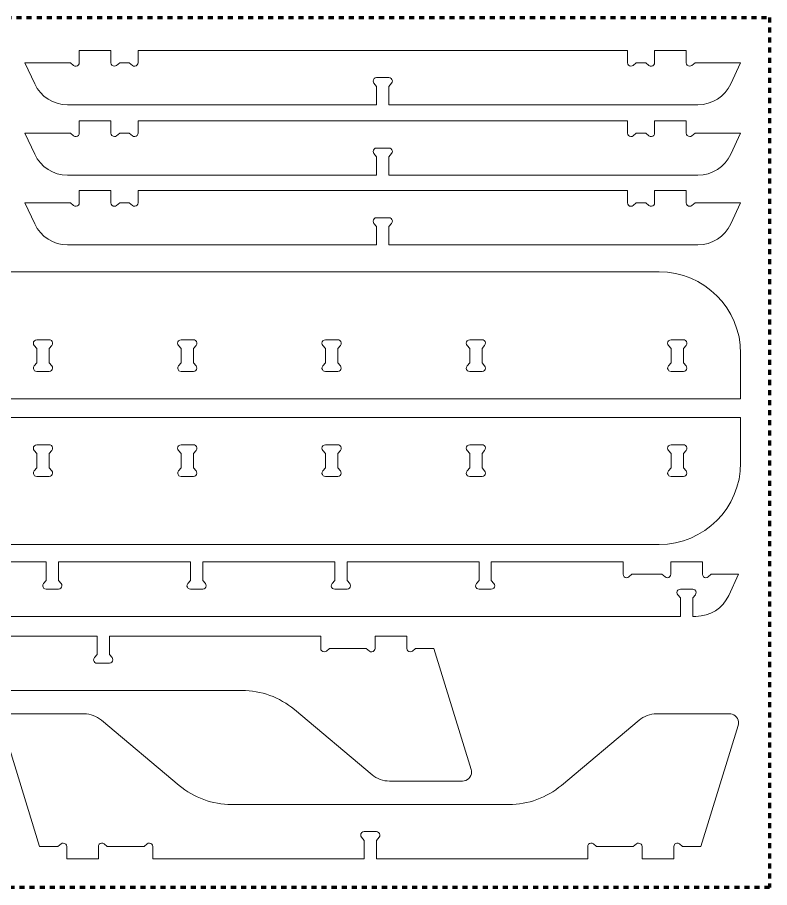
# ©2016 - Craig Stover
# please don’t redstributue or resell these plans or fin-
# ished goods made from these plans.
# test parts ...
# Model space of a CAD drawing. Header units: inches. Extents: x 0 to 96, y -60 to 51.
# Drawn here: x 54.49 to 96, y -48 to 0 of the extents above; entities that cross this region are included whole.
import ezdxf

# ---------------------------------------------------------------- set-up
doc = ezdxf.new("R2010")
doc.units = ezdxf.units.IN
doc.header["$MEASUREMENT"] = 0
doc.linetypes.add('AI-Linetype-1', pattern=[0.555556, 0.277778, -0.277778])
doc.layers.add('formatting', color=7, linetype='Continuous')
doc.layers.add('twin-68', color=7, linetype='Continuous')

# ---------------------------------------------------------------- blocks, each defined once
blk = doc.blocks.new('block 3')
at = {"layer": 'twin-68', "color": 7, "lineweight": 15, "true_color": 0xffffff}
blk.add_open_spline([(73.916, -34.951), (73.996, -35.018), (74.116, -35.008), (74.184, -34.927), (74.212, -34.893), (74.228, -34.85), (74.228, -34.805), (74.228, -34.805), (74.228, -34.125), (74.228, -34.125), (74.228, -34.125), (75.978, -34.125), (75.978, -34.125), (75.978, -34.125), (75.978, -34.805), (75.978, -34.805), (75.978, -34.91), (76.063, -34.995), (76.168, -34.995), (76.213, -34.995), (76.256, -34.979), (76.29, -34.951), (76.29, -34.951), (76.464, -34.805), (76.464, -34.805), (76.464, -34.805), (77.478, -34.805), (77.478, -34.805), (77.478, -34.805), (79.529, -41.478), (79.529, -41.478), (79.544, -41.526), (79.551, -41.575), (79.551, -41.625), (79.551, -41.901), (79.328, -42.125), (79.051, -42.125), (79.051, -42.125), (75.024, -42.125), (75.024, -42.125), (74.671, -42.125), (74.33, -42.001), (74.06, -41.774), (74.06, -41.774), (69.774, -38.178), (69.774, -38.178), (68.964, -37.498), (67.939, -37.125), (66.882, -37.125), (66.882, -37.125), (51.575, -37.125), (51.575, -37.125), (50.517, -37.125), (49.493, -37.498), (48.682, -38.178), (48.682, -38.178), (44.396, -41.774), (44.396, -41.774), (44.126, -42.001), (43.785, -42.125), (43.432, -42.125), (43.432, -42.125), (39.405, -42.125), (39.405, -42.125), (39.355, -42.125), (39.306, -42.118), (39.258, -42.103), (38.994, -42.022), (38.846, -41.742), (38.927, -41.478), (38.927, -41.478), (40.978, -34.805), (40.978, -34.805), (40.978, -34.805), (41.993, -34.805), (41.993, -34.805), (41.993, -34.805), (42.166, -34.951), (42.166, -34.951), (42.246, -35.018), (42.366, -35.008), (42.434, -34.927), (42.462, -34.893), (42.478, -34.85), (42.478, -34.805), (42.478, -34.805), (42.478, -34.125), (42.478, -34.125), (42.478, -34.125), (44.228, -34.125), (44.228, -34.125), (44.228, -34.125), (44.228, -34.805), (44.228, -34.805), (44.228, -34.91), (44.313, -34.995), (44.418, -34.995), (44.463, -34.995), (44.506, -34.979), (44.54, -34.951), (44.54, -34.951), (44.714, -34.805), (44.714, -34.805), (44.714, -34.805), (46.743, -34.805), (46.743, -34.805), (46.743, -34.805), (46.916, -34.951), (46.916, -34.951), (46.996, -35.018), (47.116, -35.008), (47.184, -34.927), (47.212, -34.893), (47.228, -34.85), (47.228, -34.805), (47.228, -34.805), (47.228, -34.125), (47.228, -34.125), (47.228, -34.125), (58.888, -34.125), (58.888, -34.125), (58.888, -34.125), (58.888, -35.139), (58.888, -35.139), (58.888, -35.139), (58.743, -35.313), (58.743, -35.313), (58.675, -35.393), (58.686, -35.513), (58.766, -35.581), (58.8, -35.609), (58.843, -35.625), (58.888, -35.625), (58.888, -35.625), (59.568, -35.625), (59.568, -35.625), (59.673, -35.625), (59.758, -35.54), (59.758, -35.435), (59.758, -35.39), (59.742, -35.347), (59.714, -35.313), (59.714, -35.313), (59.568, -35.139), (59.568, -35.139), (59.568, -35.139), (59.568, -34.125), (59.568, -34.125), (59.568, -34.125), (71.228, -34.125), (71.228, -34.125), (71.228, -34.125), (71.228, -34.805), (71.228, -34.805), (71.228, -34.91), (71.313, -34.995), (71.418, -34.995), (71.463, -34.995), (71.506, -34.979), (71.54, -34.951), (71.54, -34.951), (71.714, -34.805), (71.714, -34.805), (71.714, -34.805), (73.743, -34.805), (73.743, -34.805), (73.743, -34.805), (73.916, -34.951), (73.916, -34.951)], degree=3, knots=[0, 0, 0, 0, 1, 1, 1, 2, 2, 2, 3, 3, 3, 4, 4, 4, 5, 5, 5, 6, 6, 6, 7, 7, 7, 8, 8, 8, 9, 9, 9, 10, 10, 10, 11, 11, 11, 12, 12, 12, 13, 13, 13, 14, 14, 14, 15, 15, 15, 16, 16, 16, 17, 17, 17, 18, 18, 18, 19, 19, 19, 20, 20, 20, 21, 21, 21, 22, 22, 22, 23, 23, 23, 24, 24, 24, 25, 25, 25, 26, 26, 26, 27, 27, 27, 28, 28, 28, 29, 29, 29, 30, 30, 30, 31, 31, 31, 32, 32, 32, 33, 33, 33, 34, 34, 34, 35, 35, 35, 36, 36, 36, 37, 37, 37, 38, 38, 38, 39, 39, 39, 40, 40, 40, 41, 41, 41, 42, 42, 42, 43, 43, 43, 44, 44, 44, 45, 45, 45, 46, 46, 46, 47, 47, 47, 48, 48, 48, 49, 49, 49, 50, 50, 50, 51, 51, 51, 52, 52, 52, 53, 53, 53, 54, 54, 54, 55, 55, 55, 56, 56, 56, 56], dxfattribs=at)
blk = doc.blocks.new('block 4')
at = {"layer": 'twin-68', "color": 7, "lineweight": 15, "true_color": 0xffffff}
blk.add_open_spline([(59.276, -45.588), (59.196, -45.521), (59.076, -45.532), (59.009, -45.612), (58.98, -45.646), (58.964, -45.689), (58.964, -45.734), (58.964, -45.734), (58.964, -46.414), (58.964, -46.414), (58.964, -46.414), (57.214, -46.414), (57.214, -46.414), (57.214, -46.414), (57.214, -45.734), (57.214, -45.734), (57.214, -45.629), (57.129, -45.544), (57.024, -45.544), (56.979, -45.544), (56.936, -45.56), (56.902, -45.588), (56.902, -45.588), (56.729, -45.734), (56.729, -45.734), (56.729, -45.734), (55.714, -45.734), (55.714, -45.734), (55.714, -45.734), (53.663, -39.061), (53.663, -39.061), (53.648, -39.013), (53.641, -38.964), (53.641, -38.914), (53.641, -38.638), (53.865, -38.414), (54.141, -38.414), (54.141, -38.414), (58.168, -38.414), (58.168, -38.414), (58.521, -38.414), (58.862, -38.538), (59.132, -38.765), (59.132, -38.765), (63.418, -42.361), (63.418, -42.361), (64.229, -43.041), (65.253, -43.414), (66.311, -43.414), (66.311, -43.414), (81.617, -43.414), (81.617, -43.414), (82.675, -43.414), (83.7, -43.041), (84.51, -42.361), (84.51, -42.361), (88.796, -38.765), (88.796, -38.765), (89.066, -38.538), (89.407, -38.414), (89.76, -38.414), (89.76, -38.414), (93.787, -38.414), (93.787, -38.414), (93.837, -38.414), (93.887, -38.421), (93.934, -38.436), (94.198, -38.517), (94.346, -38.797), (94.265, -39.061), (94.265, -39.061), (92.214, -45.734), (92.214, -45.734), (92.214, -45.734), (91.2, -45.734), (91.2, -45.734), (91.2, -45.734), (91.026, -45.588), (91.026, -45.588), (90.946, -45.521), (90.826, -45.532), (90.759, -45.612), (90.73, -45.646), (90.714, -45.689), (90.714, -45.734), (90.714, -45.734), (90.714, -46.414), (90.714, -46.414), (90.714, -46.414), (88.964, -46.414), (88.964, -46.414), (88.964, -46.414), (88.964, -45.734), (88.964, -45.734), (88.964, -45.629), (88.879, -45.544), (88.774, -45.544), (88.729, -45.544), (88.686, -45.56), (88.652, -45.588), (88.652, -45.588), (88.479, -45.734), (88.479, -45.734), (88.479, -45.734), (86.45, -45.734), (86.45, -45.734), (86.45, -45.734), (86.276, -45.588), (86.276, -45.588), (86.196, -45.521), (86.076, -45.532), (86.009, -45.612), (85.98, -45.646), (85.964, -45.689), (85.964, -45.734), (85.964, -45.734), (85.964, -46.414), (85.964, -46.414), (85.964, -46.414), (74.304, -46.414), (74.304, -46.414), (74.304, -46.414), (74.304, -45.4), (74.304, -45.4), (74.304, -45.4), (74.45, -45.226), (74.45, -45.226), (74.517, -45.146), (74.507, -45.026), (74.426, -44.958), (74.392, -44.93), (74.349, -44.914), (74.304, -44.914), (74.304, -44.914), (73.624, -44.914), (73.624, -44.914), (73.519, -44.914), (73.434, -44.999), (73.434, -45.104), (73.434, -45.149), (73.45, -45.192), (73.479, -45.226), (73.479, -45.226), (73.624, -45.4), (73.624, -45.4), (73.624, -45.4), (73.624, -46.414), (73.624, -46.414), (73.624, -46.414), (61.964, -46.414), (61.964, -46.414), (61.964, -46.414), (61.964, -45.734), (61.964, -45.734), (61.964, -45.629), (61.879, -45.544), (61.774, -45.544), (61.729, -45.544), (61.686, -45.56), (61.652, -45.588), (61.652, -45.588), (61.479, -45.734), (61.479, -45.734), (61.479, -45.734), (59.45, -45.734), (59.45, -45.734), (59.45, -45.734), (59.276, -45.588), (59.276, -45.588)], degree=3, knots=[0, 0, 0, 0, 1, 1, 1, 2, 2, 2, 3, 3, 3, 4, 4, 4, 5, 5, 5, 6, 6, 6, 7, 7, 7, 8, 8, 8, 9, 9, 9, 10, 10, 10, 11, 11, 11, 12, 12, 12, 13, 13, 13, 14, 14, 14, 15, 15, 15, 16, 16, 16, 17, 17, 17, 18, 18, 18, 19, 19, 19, 20, 20, 20, 21, 21, 21, 22, 22, 22, 23, 23, 23, 24, 24, 24, 25, 25, 25, 26, 26, 26, 27, 27, 27, 28, 28, 28, 29, 29, 29, 30, 30, 30, 31, 31, 31, 32, 32, 32, 33, 33, 33, 34, 34, 34, 35, 35, 35, 36, 36, 36, 37, 37, 37, 38, 38, 38, 39, 39, 39, 40, 40, 40, 41, 41, 41, 42, 42, 42, 43, 43, 43, 44, 44, 44, 45, 45, 45, 46, 46, 46, 47, 47, 47, 48, 48, 48, 49, 49, 49, 50, 50, 50, 51, 51, 51, 52, 52, 52, 53, 53, 53, 54, 54, 54, 55, 55, 55, 56, 56, 56, 56], dxfattribs=at)
blk = doc.blocks.new('block 5')
at = {"layer": 'twin-68', "color": 7, "lineweight": 15, "true_color": 0xffffff}
blk.add_open_spline([(56.077, -31.053), (56.077, -31.053), (55.931, -31.227), (55.931, -31.227), (55.864, -31.307), (55.874, -31.427), (55.955, -31.495), (55.989, -31.523), (56.032, -31.539), (56.077, -31.539), (56.077, -31.539), (56.757, -31.539), (56.757, -31.539), (56.862, -31.539), (56.947, -31.454), (56.947, -31.349), (56.947, -31.304), (56.931, -31.261), (56.902, -31.227), (56.902, -31.227), (56.757, -31.053), (56.757, -31.053), (56.757, -31.053), (56.757, -30.039), (56.757, -30.039), (56.757, -30.039), (64.039, -30.039), (64.039, -30.039), (64.039, -30.039), (64.039, -31.053), (64.039, -31.053), (64.039, -31.053), (63.894, -31.227), (63.894, -31.227), (63.826, -31.307), (63.837, -31.427), (63.917, -31.495), (63.951, -31.523), (63.995, -31.539), (64.039, -31.539), (64.039, -31.539), (64.719, -31.539), (64.719, -31.539), (64.824, -31.539), (64.909, -31.454), (64.909, -31.349), (64.909, -31.304), (64.894, -31.261), (64.865, -31.227), (64.865, -31.227), (64.719, -31.053), (64.719, -31.053), (64.719, -31.053), (64.719, -30.039), (64.719, -30.039), (64.719, -30.039), (72.002, -30.039), (72.002, -30.039), (72.002, -30.039), (72.002, -31.053), (72.002, -31.053), (72.002, -31.053), (71.856, -31.227), (71.856, -31.227), (71.789, -31.307), (71.799, -31.427), (71.88, -31.495), (71.914, -31.523), (71.957, -31.539), (72.002, -31.539), (72.002, -31.539), (72.682, -31.539), (72.682, -31.539), (72.787, -31.539), (72.872, -31.454), (72.872, -31.349), (72.872, -31.304), (72.856, -31.261), (72.827, -31.227), (72.827, -31.227), (72.682, -31.053), (72.682, -31.053), (72.682, -31.053), (72.682, -30.039), (72.682, -30.039), (72.682, -30.039), (79.964, -30.039), (79.964, -30.039), (79.964, -30.039), (79.964, -31.053), (79.964, -31.053), (79.964, -31.053), (79.819, -31.227), (79.819, -31.227), (79.751, -31.307), (79.762, -31.427), (79.842, -31.495), (79.876, -31.523), (79.92, -31.539), (79.964, -31.539), (79.964, -31.539), (80.644, -31.539), (80.644, -31.539), (80.749, -31.539), (80.834, -31.454), (80.834, -31.349), (80.834, -31.304), (80.819, -31.261), (80.79, -31.227), (80.79, -31.227), (80.644, -31.053), (80.644, -31.053), (80.644, -31.053), (80.644, -30.039), (80.644, -30.039), (80.644, -30.039), (87.917, -30.039), (87.917, -30.039), (87.917, -30.039), (87.917, -30.719), (87.917, -30.719), (87.917, -30.824), (88.002, -30.909), (88.107, -30.909), (88.152, -30.909), (88.195, -30.893), (88.229, -30.865), (88.229, -30.865), (88.402, -30.719), (88.402, -30.719), (88.402, -30.719), (90.056, -30.719), (90.056, -30.719), (90.056, -30.719), (90.23, -30.865), (90.23, -30.865), (90.31, -30.932), (90.43, -30.922), (90.497, -30.841), (90.526, -30.807), (90.542, -30.764), (90.542, -30.719), (90.542, -30.719), (90.542, -30.039), (90.542, -30.039), (90.542, -30.039), (92.292, -30.039), (92.292, -30.039), (92.292, -30.039), (92.292, -30.719), (92.292, -30.719), (92.292, -30.824), (92.377, -30.909), (92.482, -30.909), (92.527, -30.909), (92.57, -30.893), (92.604, -30.865), (92.604, -30.865), (92.777, -30.719), (92.777, -30.719), (92.777, -30.719), (94.292, -30.719), (94.292, -30.719), (94.292, -30.719), (93.749, -31.884), (93.749, -31.884), (93.42, -32.589), (92.713, -33.039), (91.936, -33.039), (91.936, -33.039), (91.757, -33.039), (91.757, -33.039), (91.757, -33.039), (91.757, -32.025), (91.757, -32.025), (91.757, -32.025), (91.902, -31.851), (91.902, -31.851), (91.97, -31.771), (91.959, -31.651), (91.879, -31.583), (91.845, -31.555), (91.802, -31.539), (91.757, -31.539), (91.757, -31.539), (91.077, -31.539), (91.077, -31.539), (90.972, -31.539), (90.887, -31.624), (90.887, -31.729), (90.887, -31.774), (90.903, -31.817), (90.931, -31.851), (90.931, -31.851), (91.077, -32.025), (91.077, -32.025), (91.077, -32.025), (91.077, -33.039), (91.077, -33.039), (91.077, -33.039), (21.757, -33.039), (21.757, -33.039), (21.757, -33.039), (21.757, -32.025), (21.757, -32.025), (21.757, -32.025), (21.902, -31.851), (21.902, -31.851), (21.97, -31.771), (21.959, -31.651), (21.879, -31.583), (21.845, -31.555), (21.802, -31.539), (21.757, -31.539), (21.757, -31.539), (21.077, -31.539), (21.077, -31.539), (20.972, -31.539), (20.887, -31.624), (20.887, -31.729), (20.887, -31.774), (20.903, -31.817), (20.931, -31.851), (20.931, -31.851), (21.077, -32.025), (21.077, -32.025), (21.077, -32.025), (21.077, -33.039), (21.077, -33.039), (21.077, -33.039), (20.898, -33.039), (20.898, -33.039), (20.121, -33.039), (19.414, -32.589), (19.085, -31.884), (19.085, -31.884), (18.542, -30.719), (18.542, -30.719), (18.542, -30.719), (20.056, -30.719), (20.056, -30.719), (20.056, -30.719), (20.23, -30.865), (20.23, -30.865), (20.31, -30.932), (20.43, -30.922), (20.497, -30.841), (20.526, -30.807), (20.542, -30.764), (20.542, -30.719), (20.542, -30.719), (20.542, -30.039), (20.542, -30.039), (20.542, -30.039), (22.292, -30.039), (22.292, -30.039), (22.292, -30.039), (22.292, -30.719), (22.292, -30.719), (22.292, -30.824), (22.377, -30.909), (22.482, -30.909), (22.527, -30.909), (22.57, -30.893), (22.604, -30.865), (22.604, -30.865), (22.777, -30.719), (22.777, -30.719), (22.777, -30.719), (24.431, -30.719), (24.431, -30.719), (24.431, -30.719), (24.605, -30.865), (24.605, -30.865), (24.685, -30.932), (24.805, -30.922), (24.872, -30.841), (24.901, -30.807), (24.917, -30.764), (24.917, -30.719), (24.917, -30.719), (24.917, -30.039), (24.917, -30.039), (24.917, -30.039), (32.189, -30.039), (32.189, -30.039), (32.189, -30.039), (32.189, -31.053), (32.189, -31.053), (32.189, -31.053), (32.044, -31.227), (32.044, -31.227), (31.976, -31.307), (31.987, -31.427), (32.067, -31.495), (32.101, -31.523), (32.145, -31.539), (32.189, -31.539), (32.189, -31.539), (32.869, -31.539), (32.869, -31.539), (32.974, -31.539), (33.059, -31.454), (33.059, -31.349), (33.059, -31.304), (33.044, -31.261), (33.015, -31.227), (33.015, -31.227), (32.869, -31.053), (32.869, -31.053), (32.869, -31.053), (32.869, -30.039), (32.869, -30.039), (32.869, -30.039), (40.152, -30.039), (40.152, -30.039), (40.152, -30.039), (40.152, -31.053), (40.152, -31.053), (40.152, -31.053), (40.006, -31.227), (40.006, -31.227), (39.939, -31.307), (39.949, -31.427), (40.03, -31.495), (40.064, -31.523), (40.107, -31.539), (40.152, -31.539), (40.152, -31.539), (40.832, -31.539), (40.832, -31.539), (40.937, -31.539), (41.022, -31.454), (41.022, -31.349), (41.022, -31.304), (41.006, -31.261), (40.977, -31.227), (40.977, -31.227), (40.832, -31.053), (40.832, -31.053), (40.832, -31.053), (40.832, -30.039), (40.832, -30.039), (40.832, -30.039), (48.114, -30.039), (48.114, -30.039), (48.114, -30.039), (48.114, -31.053), (48.114, -31.053), (48.114, -31.053), (47.969, -31.227), (47.969, -31.227), (47.901, -31.307), (47.912, -31.427), (47.992, -31.495), (48.026, -31.523), (48.07, -31.539), (48.114, -31.539), (48.114, -31.539), (48.794, -31.539), (48.794, -31.539), (48.899, -31.539), (48.984, -31.454), (48.984, -31.349), (48.984, -31.304), (48.969, -31.261), (48.94, -31.227), (48.94, -31.227), (48.794, -31.053), (48.794, -31.053), (48.794, -31.053), (48.794, -30.039), (48.794, -30.039), (48.794, -30.039), (56.077, -30.039), (56.077, -30.039), (56.077, -30.039), (56.077, -31.053), (56.077, -31.053)], degree=3, knots=[0, 0, 0, 0, 1, 1, 1, 2, 2, 2, 3, 3, 3, 4, 4, 4, 5, 5, 5, 6, 6, 6, 7, 7, 7, 8, 8, 8, 9, 9, 9, 10, 10, 10, 11, 11, 11, 12, 12, 12, 13, 13, 13, 14, 14, 14, 15, 15, 15, 16, 16, 16, 17, 17, 17, 18, 18, 18, 19, 19, 19, 20, 20, 20, 21, 21, 21, 22, 22, 22, 23, 23, 23, 24, 24, 24, 25, 25, 25, 26, 26, 26, 27, 27, 27, 28, 28, 28, 29, 29, 29, 30, 30, 30, 31, 31, 31, 32, 32, 32, 33, 33, 33, 34, 34, 34, 35, 35, 35, 36, 36, 36, 37, 37, 37, 38, 38, 38, 39, 39, 39, 40, 40, 40, 41, 41, 41, 42, 42, 42, 43, 43, 43, 44, 44, 44, 45, 45, 45, 46, 46, 46, 47, 47, 47, 48, 48, 48, 49, 49, 49, 50, 50, 50, 51, 51, 51, 52, 52, 52, 53, 53, 53, 54, 54, 54, 55, 55, 55, 56, 56, 56, 57, 57, 57, 58, 58, 58, 59, 59, 59, 60, 60, 60, 61, 61, 61, 62, 62, 62, 63, 63, 63, 64, 64, 64, 65, 65, 65, 66, 66, 66, 67, 67, 67, 68, 68, 68, 69, 69, 69, 70, 70, 70, 71, 71, 71, 72, 72, 72, 73, 73, 73, 74, 74, 74, 75, 75, 75, 76, 76, 76, 77, 77, 77, 78, 78, 78, 79, 79, 79, 80, 80, 80, 81, 81, 81, 82, 82, 82, 83, 83, 83, 84, 84, 84, 85, 85, 85, 86, 86, 86, 87, 87, 87, 88, 88, 88, 89, 89, 89, 90, 90, 90, 91, 91, 91, 92, 92, 92, 93, 93, 93, 94, 94, 94, 95, 95, 95, 96, 96, 96, 97, 97, 97, 98, 98, 98, 99, 99, 99, 100, 100, 100, 101, 101, 101, 102, 102, 102, 103, 103, 103, 104, 104, 104, 105, 105, 105, 106, 106, 106, 107, 107, 107, 108, 108, 108, 109, 109, 109, 110, 110, 110, 111, 111, 111, 112, 112, 112, 113, 113, 113, 114, 114, 114, 115, 115, 115, 116, 116, 116, 117, 117, 117, 118, 118, 118, 119, 119, 119, 120, 120, 120, 121, 121, 121, 122, 122, 122, 123, 123, 123, 124, 124, 124, 125, 125, 125, 126, 126, 126, 126], dxfattribs=at)
blk = doc.blocks.new('block 7')
at = {"layer": 'twin-68', "color": 7, "lineweight": 15, "true_color": 0xffffff}
blk.add_open_spline([(56.243, -24.058), (56.243, -24.058), (56.388, -23.885), (56.388, -23.885), (56.456, -23.804), (56.445, -23.685), (56.365, -23.617), (56.331, -23.588), (56.287, -23.573), (56.243, -23.573), (56.243, -23.573), (55.563, -23.573), (55.563, -23.573), (55.458, -23.573), (55.373, -23.658), (55.373, -23.763), (55.373, -23.807), (55.389, -23.851), (55.417, -23.885), (55.417, -23.885), (55.563, -24.058), (55.563, -24.058), (55.563, -24.058), (55.563, -24.837), (55.563, -24.837), (55.563, -24.837), (55.417, -25.011), (55.417, -25.011), (55.35, -25.091), (55.36, -25.211), (55.441, -25.278), (55.475, -25.307), (55.518, -25.323), (55.563, -25.323), (55.563, -25.323), (56.243, -25.323), (56.243, -25.323), (56.348, -25.323), (56.433, -25.238), (56.433, -25.133), (56.433, -25.088), (56.417, -25.045), (56.388, -25.011), (56.388, -25.011), (56.243, -24.837), (56.243, -24.837), (56.243, -24.837), (56.243, -24.058), (56.243, -24.058)], degree=3, knots=[0, 0, 0, 0, 1, 1, 1, 2, 2, 2, 3, 3, 3, 4, 4, 4, 5, 5, 5, 6, 6, 6, 7, 7, 7, 8, 8, 8, 9, 9, 9, 10, 10, 10, 11, 11, 11, 12, 12, 12, 13, 13, 13, 14, 14, 14, 15, 15, 15, 16, 16, 16, 16], dxfattribs=at)
blk = doc.blocks.new('block 12')
at = {"layer": 'twin-68', "color": 7, "lineweight": 15, "true_color": 0xffffff}
blk.add_open_spline([(17.403, -22.073), (17.403, -22.073), (94.403, -22.073), (94.403, -22.073), (94.403, -22.073), (94.403, -24.573), (94.403, -24.573), (94.403, -27.058), (92.388, -29.073), (89.903, -29.073), (89.903, -29.073), (21.903, -29.073), (21.903, -29.073), (19.417, -29.073), (17.403, -27.058), (17.403, -24.573), (17.403, -24.573), (17.403, -22.073), (17.403, -22.073)], degree=3, knots=[0, 0, 0, 0, 1, 1, 1, 2, 2, 2, 3, 3, 3, 4, 4, 4, 5, 5, 5, 6, 6, 6, 6], dxfattribs=at)
blk = doc.blocks.new('block 13')
at = {"layer": 'twin-68', "color": 7, "lineweight": 15, "true_color": 0xffffff}
blk.add_open_spline([(90.563, -24.837), (90.563, -24.837), (90.417, -25.011), (90.417, -25.011), (90.35, -25.091), (90.36, -25.211), (90.441, -25.278), (90.475, -25.307), (90.518, -25.323), (90.563, -25.323), (90.563, -25.323), (91.243, -25.323), (91.243, -25.323), (91.348, -25.323), (91.433, -25.238), (91.433, -25.133), (91.433, -25.088), (91.417, -25.045), (91.388, -25.011), (91.388, -25.011), (91.243, -24.837), (91.243, -24.837), (91.243, -24.837), (91.243, -24.058), (91.243, -24.058), (91.243, -24.058), (91.388, -23.885), (91.388, -23.885), (91.456, -23.804), (91.445, -23.685), (91.365, -23.617), (91.331, -23.588), (91.287, -23.573), (91.243, -23.573), (91.243, -23.573), (90.563, -23.573), (90.563, -23.573), (90.458, -23.573), (90.373, -23.658), (90.373, -23.763), (90.373, -23.807), (90.389, -23.851), (90.417, -23.885), (90.417, -23.885), (90.563, -24.058), (90.563, -24.058), (90.563, -24.058), (90.563, -24.837), (90.563, -24.837)], degree=3, knots=[0, 0, 0, 0, 1, 1, 1, 2, 2, 2, 3, 3, 3, 4, 4, 4, 5, 5, 5, 6, 6, 6, 7, 7, 7, 8, 8, 8, 9, 9, 9, 10, 10, 10, 11, 11, 11, 12, 12, 12, 13, 13, 13, 14, 14, 14, 15, 15, 15, 16, 16, 16, 16], dxfattribs=at)
blk = doc.blocks.new('block 14')
at = {"layer": 'twin-68', "color": 7, "lineweight": 15, "true_color": 0xffffff}
blk.add_open_spline([(79.45, -24.837), (79.45, -24.837), (79.305, -25.011), (79.305, -25.011), (79.237, -25.091), (79.248, -25.211), (79.328, -25.278), (79.362, -25.307), (79.406, -25.323), (79.45, -25.323), (79.45, -25.323), (80.13, -25.323), (80.13, -25.323), (80.235, -25.323), (80.32, -25.238), (80.32, -25.133), (80.32, -25.088), (80.305, -25.045), (80.276, -25.011), (80.276, -25.011), (80.13, -24.837), (80.13, -24.837), (80.13, -24.837), (80.13, -24.058), (80.13, -24.058), (80.13, -24.058), (80.276, -23.885), (80.276, -23.885), (80.343, -23.804), (80.333, -23.685), (80.252, -23.617), (80.218, -23.588), (80.175, -23.573), (80.13, -23.573), (80.13, -23.573), (79.45, -23.573), (79.45, -23.573), (79.345, -23.573), (79.26, -23.658), (79.26, -23.763), (79.26, -23.807), (79.276, -23.851), (79.305, -23.885), (79.305, -23.885), (79.45, -24.058), (79.45, -24.058), (79.45, -24.058), (79.45, -24.837), (79.45, -24.837)], degree=3, knots=[0, 0, 0, 0, 1, 1, 1, 2, 2, 2, 3, 3, 3, 4, 4, 4, 5, 5, 5, 6, 6, 6, 7, 7, 7, 8, 8, 8, 9, 9, 9, 10, 10, 10, 11, 11, 11, 12, 12, 12, 13, 13, 13, 14, 14, 14, 15, 15, 15, 16, 16, 16, 16], dxfattribs=at)
blk = doc.blocks.new('block 15')
at = {"layer": 'twin-68', "color": 7, "lineweight": 15, "true_color": 0xffffff}
blk.add_open_spline([(71.488, -24.837), (71.488, -24.837), (71.342, -25.011), (71.342, -25.011), (71.275, -25.091), (71.285, -25.211), (71.366, -25.278), (71.4, -25.307), (71.443, -25.323), (71.488, -25.323), (71.488, -25.323), (72.168, -25.323), (72.168, -25.323), (72.273, -25.323), (72.358, -25.238), (72.358, -25.133), (72.358, -25.088), (72.342, -25.045), (72.313, -25.011), (72.313, -25.011), (72.168, -24.837), (72.168, -24.837), (72.168, -24.837), (72.168, -24.058), (72.168, -24.058), (72.168, -24.058), (72.313, -23.885), (72.313, -23.885), (72.381, -23.804), (72.37, -23.685), (72.29, -23.617), (72.256, -23.588), (72.212, -23.573), (72.168, -23.573), (72.168, -23.573), (71.488, -23.573), (71.488, -23.573), (71.383, -23.573), (71.298, -23.658), (71.298, -23.763), (71.298, -23.807), (71.314, -23.851), (71.342, -23.885), (71.342, -23.885), (71.488, -24.058), (71.488, -24.058), (71.488, -24.058), (71.488, -24.837), (71.488, -24.837)], degree=3, knots=[0, 0, 0, 0, 1, 1, 1, 2, 2, 2, 3, 3, 3, 4, 4, 4, 5, 5, 5, 6, 6, 6, 7, 7, 7, 8, 8, 8, 9, 9, 9, 10, 10, 10, 11, 11, 11, 12, 12, 12, 13, 13, 13, 14, 14, 14, 15, 15, 15, 16, 16, 16, 16], dxfattribs=at)
blk = doc.blocks.new('block 16')
at = {"layer": 'twin-68', "color": 7, "lineweight": 15, "true_color": 0xffffff}
blk.add_open_spline([(63.525, -24.837), (63.525, -24.837), (63.38, -25.011), (63.38, -25.011), (63.312, -25.091), (63.323, -25.211), (63.403, -25.278), (63.437, -25.307), (63.481, -25.323), (63.525, -25.323), (63.525, -25.323), (64.205, -25.323), (64.205, -25.323), (64.31, -25.323), (64.395, -25.238), (64.395, -25.133), (64.395, -25.088), (64.38, -25.045), (64.351, -25.011), (64.351, -25.011), (64.205, -24.837), (64.205, -24.837), (64.205, -24.837), (64.205, -24.058), (64.205, -24.058), (64.205, -24.058), (64.351, -23.885), (64.351, -23.885), (64.418, -23.804), (64.408, -23.685), (64.327, -23.617), (64.293, -23.588), (64.25, -23.573), (64.205, -23.573), (64.205, -23.573), (63.525, -23.573), (63.525, -23.573), (63.42, -23.573), (63.335, -23.658), (63.335, -23.763), (63.335, -23.807), (63.351, -23.851), (63.38, -23.885), (63.38, -23.885), (63.525, -24.058), (63.525, -24.058), (63.525, -24.058), (63.525, -24.837), (63.525, -24.837)], degree=3, knots=[0, 0, 0, 0, 1, 1, 1, 2, 2, 2, 3, 3, 3, 4, 4, 4, 5, 5, 5, 6, 6, 6, 7, 7, 7, 8, 8, 8, 9, 9, 9, 10, 10, 10, 11, 11, 11, 12, 12, 12, 13, 13, 13, 14, 14, 14, 15, 15, 15, 16, 16, 16, 16], dxfattribs=at)
blk = doc.blocks.new('block 6')
at = {"layer": 'twin-68'}
for name in ['block 12', 'block 7', 'block 16', 'block 15', 'block 14', 'block 13']:
    blk.add_blockref(name, (0, 0), dxfattribs=at)
blk = doc.blocks.new('block 18')
at = {"layer": 'twin-68', "color": 7, "lineweight": 15, "true_color": 0xffffff}
blk.add_open_spline([(55.563, -19.045), (55.563, -19.045), (55.417, -19.219), (55.417, -19.219), (55.35, -19.299), (55.36, -19.419), (55.441, -19.487), (55.475, -19.515), (55.518, -19.531), (55.563, -19.531), (55.563, -19.531), (56.243, -19.531), (56.243, -19.531), (56.348, -19.531), (56.433, -19.446), (56.433, -19.341), (56.433, -19.296), (56.417, -19.253), (56.388, -19.219), (56.388, -19.219), (56.243, -19.045), (56.243, -19.045), (56.243, -19.045), (56.243, -18.267), (56.243, -18.267), (56.243, -18.267), (56.388, -18.093), (56.388, -18.093), (56.456, -18.013), (56.445, -17.893), (56.365, -17.825), (56.331, -17.797), (56.287, -17.781), (56.243, -17.781), (56.243, -17.781), (55.563, -17.781), (55.563, -17.781), (55.458, -17.781), (55.373, -17.866), (55.373, -17.971), (55.373, -18.016), (55.389, -18.059), (55.417, -18.093), (55.417, -18.093), (55.563, -18.267), (55.563, -18.267), (55.563, -18.267), (55.563, -19.045), (55.563, -19.045)], degree=3, knots=[0, 0, 0, 0, 1, 1, 1, 2, 2, 2, 3, 3, 3, 4, 4, 4, 5, 5, 5, 6, 6, 6, 7, 7, 7, 8, 8, 8, 9, 9, 9, 10, 10, 10, 11, 11, 11, 12, 12, 12, 13, 13, 13, 14, 14, 14, 15, 15, 15, 16, 16, 16, 16], dxfattribs=at)
blk = doc.blocks.new('block 19')
at = {"layer": 'twin-68', "color": 7, "lineweight": 15, "true_color": 0xffffff}
blk.add_open_spline([(91.388, -19.219), (91.388, -19.219), (91.243, -19.045), (91.243, -19.045), (91.243, -19.045), (91.243, -18.267), (91.243, -18.267), (91.243, -18.267), (91.388, -18.093), (91.388, -18.093), (91.456, -18.013), (91.445, -17.893), (91.365, -17.825), (91.331, -17.797), (91.287, -17.781), (91.243, -17.781), (91.243, -17.781), (90.563, -17.781), (90.563, -17.781), (90.458, -17.781), (90.373, -17.866), (90.373, -17.971), (90.373, -18.016), (90.389, -18.059), (90.417, -18.093), (90.417, -18.093), (90.563, -18.267), (90.563, -18.267), (90.563, -18.267), (90.563, -19.045), (90.563, -19.045), (90.563, -19.045), (90.417, -19.219), (90.417, -19.219), (90.35, -19.299), (90.36, -19.419), (90.441, -19.487), (90.475, -19.515), (90.518, -19.531), (90.563, -19.531), (90.563, -19.531), (91.243, -19.531), (91.243, -19.531), (91.348, -19.531), (91.433, -19.446), (91.433, -19.341), (91.433, -19.296), (91.417, -19.253), (91.388, -19.219)], degree=3, knots=[0, 0, 0, 0, 1, 1, 1, 2, 2, 2, 3, 3, 3, 4, 4, 4, 5, 5, 5, 6, 6, 6, 7, 7, 7, 8, 8, 8, 9, 9, 9, 10, 10, 10, 11, 11, 11, 12, 12, 12, 13, 13, 13, 14, 14, 14, 15, 15, 15, 16, 16, 16, 16], dxfattribs=at)
blk = doc.blocks.new('block 20')
at = {"layer": 'twin-68', "color": 7, "lineweight": 15, "true_color": 0xffffff}
blk.add_open_spline([(80.276, -19.219), (80.276, -19.219), (80.13, -19.045), (80.13, -19.045), (80.13, -19.045), (80.13, -18.267), (80.13, -18.267), (80.13, -18.267), (80.276, -18.093), (80.276, -18.093), (80.343, -18.013), (80.333, -17.893), (80.252, -17.825), (80.218, -17.797), (80.175, -17.781), (80.13, -17.781), (80.13, -17.781), (79.45, -17.781), (79.45, -17.781), (79.345, -17.781), (79.26, -17.866), (79.26, -17.971), (79.26, -18.016), (79.276, -18.059), (79.305, -18.093), (79.305, -18.093), (79.45, -18.267), (79.45, -18.267), (79.45, -18.267), (79.45, -19.045), (79.45, -19.045), (79.45, -19.045), (79.305, -19.219), (79.305, -19.219), (79.237, -19.299), (79.248, -19.419), (79.328, -19.487), (79.362, -19.515), (79.406, -19.531), (79.45, -19.531), (79.45, -19.531), (80.13, -19.531), (80.13, -19.531), (80.235, -19.531), (80.32, -19.446), (80.32, -19.341), (80.32, -19.296), (80.305, -19.253), (80.276, -19.219)], degree=3, knots=[0, 0, 0, 0, 1, 1, 1, 2, 2, 2, 3, 3, 3, 4, 4, 4, 5, 5, 5, 6, 6, 6, 7, 7, 7, 8, 8, 8, 9, 9, 9, 10, 10, 10, 11, 11, 11, 12, 12, 12, 13, 13, 13, 14, 14, 14, 15, 15, 15, 16, 16, 16, 16], dxfattribs=at)
blk = doc.blocks.new('block 21')
at = {"layer": 'twin-68', "color": 7, "lineweight": 15, "true_color": 0xffffff}
blk.add_open_spline([(72.313, -19.219), (72.313, -19.219), (72.168, -19.045), (72.168, -19.045), (72.168, -19.045), (72.168, -18.267), (72.168, -18.267), (72.168, -18.267), (72.313, -18.093), (72.313, -18.093), (72.381, -18.013), (72.37, -17.893), (72.29, -17.825), (72.256, -17.797), (72.212, -17.781), (72.168, -17.781), (72.168, -17.781), (71.488, -17.781), (71.488, -17.781), (71.383, -17.781), (71.298, -17.866), (71.298, -17.971), (71.298, -18.016), (71.314, -18.059), (71.342, -18.093), (71.342, -18.093), (71.488, -18.267), (71.488, -18.267), (71.488, -18.267), (71.488, -19.045), (71.488, -19.045), (71.488, -19.045), (71.342, -19.219), (71.342, -19.219), (71.275, -19.299), (71.285, -19.419), (71.366, -19.487), (71.4, -19.515), (71.443, -19.531), (71.488, -19.531), (71.488, -19.531), (72.168, -19.531), (72.168, -19.531), (72.273, -19.531), (72.358, -19.446), (72.358, -19.341), (72.358, -19.296), (72.342, -19.253), (72.313, -19.219)], degree=3, knots=[0, 0, 0, 0, 1, 1, 1, 2, 2, 2, 3, 3, 3, 4, 4, 4, 5, 5, 5, 6, 6, 6, 7, 7, 7, 8, 8, 8, 9, 9, 9, 10, 10, 10, 11, 11, 11, 12, 12, 12, 13, 13, 13, 14, 14, 14, 15, 15, 15, 16, 16, 16, 16], dxfattribs=at)
blk = doc.blocks.new('block 22')
at = {"layer": 'twin-68', "color": 7, "lineweight": 15, "true_color": 0xffffff}
blk.add_open_spline([(64.351, -19.219), (64.351, -19.219), (64.205, -19.045), (64.205, -19.045), (64.205, -19.045), (64.205, -18.267), (64.205, -18.267), (64.205, -18.267), (64.351, -18.093), (64.351, -18.093), (64.418, -18.013), (64.408, -17.893), (64.327, -17.825), (64.293, -17.797), (64.25, -17.781), (64.205, -17.781), (64.205, -17.781), (63.525, -17.781), (63.525, -17.781), (63.42, -17.781), (63.335, -17.866), (63.335, -17.971), (63.335, -18.016), (63.351, -18.059), (63.38, -18.093), (63.38, -18.093), (63.525, -18.267), (63.525, -18.267), (63.525, -18.267), (63.525, -19.045), (63.525, -19.045), (63.525, -19.045), (63.38, -19.219), (63.38, -19.219), (63.312, -19.299), (63.323, -19.419), (63.403, -19.487), (63.437, -19.515), (63.481, -19.531), (63.525, -19.531), (63.525, -19.531), (64.205, -19.531), (64.205, -19.531), (64.31, -19.531), (64.395, -19.446), (64.395, -19.341), (64.395, -19.296), (64.38, -19.253), (64.351, -19.219)], degree=3, knots=[0, 0, 0, 0, 1, 1, 1, 2, 2, 2, 3, 3, 3, 4, 4, 4, 5, 5, 5, 6, 6, 6, 7, 7, 7, 8, 8, 8, 9, 9, 9, 10, 10, 10, 11, 11, 11, 12, 12, 12, 13, 13, 13, 14, 14, 14, 15, 15, 15, 16, 16, 16, 16], dxfattribs=at)
blk = doc.blocks.new('block 23')
at = {"layer": 'twin-68', "color": 7, "lineweight": 15, "true_color": 0xffffff}
blk.add_open_spline([(94.403, -21.031), (94.403, -21.031), (17.403, -21.031), (17.403, -21.031), (17.403, -21.031), (17.403, -18.531), (17.403, -18.531), (17.403, -16.046), (19.417, -14.031), (21.903, -14.031), (21.903, -14.031), (89.903, -14.031), (89.903, -14.031), (92.388, -14.031), (94.403, -16.046), (94.403, -18.531), (94.403, -18.531), (94.403, -21.031), (94.403, -21.031)], degree=3, knots=[0, 0, 0, 0, 1, 1, 1, 2, 2, 2, 3, 3, 3, 4, 4, 4, 5, 5, 5, 6, 6, 6, 6], dxfattribs=at)
blk = doc.blocks.new('block 17')
at = {"layer": 'twin-68'}
for name in ['block 23', 'block 18', 'block 22', 'block 21', 'block 20', 'block 19']:
    blk.add_blockref(name, (0, 0), dxfattribs=at)
blk = doc.blocks.new('block 37')
at = {"layer": 'twin-68', "color": 7, "lineweight": 15, "true_color": 0xffffff}
blk.add_open_spline([(89.653, -6.384), (89.653, -6.384), (89.653, -5.704), (89.653, -5.704), (89.653, -5.704), (91.403, -5.704), (91.403, -5.704), (91.403, -5.704), (91.403, -6.384), (91.403, -6.384), (91.403, -6.489), (91.488, -6.574), (91.593, -6.574), (91.637, -6.574), (91.681, -6.559), (91.715, -6.53), (91.715, -6.53), (91.888, -6.384), (91.888, -6.384), (91.888, -6.384), (94.403, -6.384), (94.403, -6.384), (94.403, -6.384), (93.859, -7.55), (93.859, -7.55), (93.531, -8.254), (92.824, -8.704), (92.047, -8.704), (92.047, -8.704), (74.993, -8.704), (74.993, -8.704), (74.993, -8.704), (74.993, -7.69), (74.993, -7.69), (74.993, -7.69), (75.138, -7.516), (75.138, -7.516), (75.206, -7.436), (75.195, -7.316), (75.115, -7.249), (75.081, -7.22), (75.037, -7.204), (74.993, -7.204), (74.993, -7.204), (74.313, -7.204), (74.313, -7.204), (74.208, -7.204), (74.123, -7.289), (74.123, -7.394), (74.123, -7.439), (74.139, -7.482), (74.167, -7.516), (74.167, -7.516), (74.313, -7.69), (74.313, -7.69), (74.313, -7.69), (74.313, -8.704), (74.313, -8.704), (74.313, -8.704), (57.259, -8.704), (57.259, -8.704), (56.481, -8.704), (55.775, -8.254), (55.446, -7.55), (55.446, -7.55), (54.903, -6.384), (54.903, -6.384), (54.903, -6.384), (57.417, -6.384), (57.417, -6.384), (57.417, -6.384), (57.591, -6.53), (57.591, -6.53), (57.671, -6.597), (57.791, -6.587), (57.858, -6.506), (57.887, -6.472), (57.903, -6.429), (57.903, -6.384), (57.903, -6.384), (57.903, -5.704), (57.903, -5.704), (57.903, -5.704), (59.653, -5.704), (59.653, -5.704), (59.653, -5.704), (59.653, -6.384), (59.653, -6.384), (59.653, -6.489), (59.738, -6.574), (59.843, -6.574), (59.887, -6.574), (59.931, -6.559), (59.965, -6.53), (59.965, -6.53), (60.138, -6.384), (60.138, -6.384), (60.138, -6.384), (60.667, -6.384), (60.667, -6.384), (60.667, -6.384), (60.841, -6.53), (60.841, -6.53), (60.921, -6.597), (61.041, -6.587), (61.108, -6.506), (61.137, -6.472), (61.153, -6.429), (61.153, -6.384), (61.153, -6.384), (61.153, -5.704), (61.153, -5.704), (61.153, -5.704), (88.153, -5.704), (88.153, -5.704), (88.153, -5.704), (88.153, -6.384), (88.153, -6.384), (88.153, -6.489), (88.238, -6.574), (88.343, -6.574), (88.387, -6.574), (88.431, -6.559), (88.465, -6.53), (88.465, -6.53), (88.638, -6.384), (88.638, -6.384), (88.638, -6.384), (89.167, -6.384), (89.167, -6.384), (89.167, -6.384), (89.341, -6.53), (89.341, -6.53), (89.421, -6.597), (89.541, -6.587), (89.608, -6.506), (89.637, -6.472), (89.653, -6.429), (89.653, -6.384)], degree=3, knots=[0, 0, 0, 0, 1, 1, 1, 2, 2, 2, 3, 3, 3, 4, 4, 4, 5, 5, 5, 6, 6, 6, 7, 7, 7, 8, 8, 8, 9, 9, 9, 10, 10, 10, 11, 11, 11, 12, 12, 12, 13, 13, 13, 14, 14, 14, 15, 15, 15, 16, 16, 16, 17, 17, 17, 18, 18, 18, 19, 19, 19, 20, 20, 20, 21, 21, 21, 22, 22, 22, 23, 23, 23, 24, 24, 24, 25, 25, 25, 26, 26, 26, 27, 27, 27, 28, 28, 28, 29, 29, 29, 30, 30, 30, 31, 31, 31, 32, 32, 32, 33, 33, 33, 34, 34, 34, 35, 35, 35, 36, 36, 36, 37, 37, 37, 38, 38, 38, 39, 39, 39, 40, 40, 40, 41, 41, 41, 42, 42, 42, 43, 43, 43, 44, 44, 44, 45, 45, 45, 46, 46, 46, 46], dxfattribs=at)
blk = doc.blocks.new('block 39')
at = {"layer": 'twin-68', "color": 7, "lineweight": 15, "true_color": 0xffffff}
blk.add_open_spline([(89.653, -10.229), (89.653, -10.229), (89.653, -9.549), (89.653, -9.549), (89.653, -9.549), (91.403, -9.549), (91.403, -9.549), (91.403, -9.549), (91.403, -10.229), (91.403, -10.229), (91.403, -10.334), (91.488, -10.419), (91.593, -10.419), (91.637, -10.419), (91.681, -10.403), (91.715, -10.375), (91.715, -10.375), (91.888, -10.229), (91.888, -10.229), (91.888, -10.229), (94.403, -10.229), (94.403, -10.229), (94.403, -10.229), (93.859, -11.394), (93.859, -11.394), (93.531, -12.099), (92.824, -12.549), (92.047, -12.549), (92.047, -12.549), (74.993, -12.549), (74.993, -12.549), (74.993, -12.549), (74.993, -11.535), (74.993, -11.535), (74.993, -11.535), (75.138, -11.361), (75.138, -11.361), (75.206, -11.281), (75.195, -11.161), (75.115, -11.093), (75.081, -11.065), (75.037, -11.049), (74.993, -11.049), (74.993, -11.049), (74.313, -11.049), (74.313, -11.049), (74.208, -11.049), (74.123, -11.134), (74.123, -11.239), (74.123, -11.284), (74.139, -11.327), (74.167, -11.361), (74.167, -11.361), (74.313, -11.535), (74.313, -11.535), (74.313, -11.535), (74.313, -12.549), (74.313, -12.549), (74.313, -12.549), (57.259, -12.549), (57.259, -12.549), (56.481, -12.549), (55.775, -12.099), (55.446, -11.394), (55.446, -11.394), (54.903, -10.229), (54.903, -10.229), (54.903, -10.229), (57.417, -10.229), (57.417, -10.229), (57.417, -10.229), (57.591, -10.375), (57.591, -10.375), (57.671, -10.442), (57.791, -10.431), (57.858, -10.351), (57.887, -10.317), (57.903, -10.274), (57.903, -10.229), (57.903, -10.229), (57.903, -9.549), (57.903, -9.549), (57.903, -9.549), (59.653, -9.549), (59.653, -9.549), (59.653, -9.549), (59.653, -10.229), (59.653, -10.229), (59.653, -10.334), (59.738, -10.419), (59.843, -10.419), (59.887, -10.419), (59.931, -10.403), (59.965, -10.375), (59.965, -10.375), (60.138, -10.229), (60.138, -10.229), (60.138, -10.229), (60.667, -10.229), (60.667, -10.229), (60.667, -10.229), (60.841, -10.375), (60.841, -10.375), (60.921, -10.442), (61.041, -10.431), (61.108, -10.351), (61.137, -10.317), (61.153, -10.274), (61.153, -10.229), (61.153, -10.229), (61.153, -9.549), (61.153, -9.549), (61.153, -9.549), (88.153, -9.549), (88.153, -9.549), (88.153, -9.549), (88.153, -10.229), (88.153, -10.229), (88.153, -10.334), (88.238, -10.419), (88.343, -10.419), (88.387, -10.419), (88.431, -10.403), (88.465, -10.375), (88.465, -10.375), (88.638, -10.229), (88.638, -10.229), (88.638, -10.229), (89.167, -10.229), (89.167, -10.229), (89.167, -10.229), (89.341, -10.375), (89.341, -10.375), (89.421, -10.442), (89.541, -10.431), (89.608, -10.351), (89.637, -10.317), (89.653, -10.274), (89.653, -10.229)], degree=3, knots=[0, 0, 0, 0, 1, 1, 1, 2, 2, 2, 3, 3, 3, 4, 4, 4, 5, 5, 5, 6, 6, 6, 7, 7, 7, 8, 8, 8, 9, 9, 9, 10, 10, 10, 11, 11, 11, 12, 12, 12, 13, 13, 13, 14, 14, 14, 15, 15, 15, 16, 16, 16, 17, 17, 17, 18, 18, 18, 19, 19, 19, 20, 20, 20, 21, 21, 21, 22, 22, 22, 23, 23, 23, 24, 24, 24, 25, 25, 25, 26, 26, 26, 27, 27, 27, 28, 28, 28, 29, 29, 29, 30, 30, 30, 31, 31, 31, 32, 32, 32, 33, 33, 33, 34, 34, 34, 35, 35, 35, 36, 36, 36, 37, 37, 37, 38, 38, 38, 39, 39, 39, 40, 40, 40, 41, 41, 41, 42, 42, 42, 43, 43, 43, 44, 44, 44, 45, 45, 45, 46, 46, 46, 46], dxfattribs=at)
blk = doc.blocks.new('block 40')
at = {"layer": 'twin-68', "color": 7, "lineweight": 15, "true_color": 0xffffff}
blk.add_open_spline([(89.653, -2.499), (89.653, -2.499), (89.653, -1.819), (89.653, -1.819), (89.653, -1.819), (91.403, -1.819), (91.403, -1.819), (91.403, -1.819), (91.403, -2.499), (91.403, -2.499), (91.403, -2.604), (91.488, -2.689), (91.593, -2.689), (91.637, -2.689), (91.681, -2.674), (91.715, -2.645), (91.715, -2.645), (91.888, -2.499), (91.888, -2.499), (91.888, -2.499), (94.403, -2.499), (94.403, -2.499), (94.403, -2.499), (93.859, -3.665), (93.859, -3.665), (93.531, -4.369), (92.824, -4.819), (92.047, -4.819), (92.047, -4.819), (74.993, -4.819), (74.993, -4.819), (74.993, -4.819), (74.993, -3.805), (74.993, -3.805), (74.993, -3.805), (75.138, -3.632), (75.138, -3.632), (75.206, -3.551), (75.195, -3.431), (75.115, -3.364), (75.081, -3.335), (75.037, -3.319), (74.993, -3.319), (74.993, -3.319), (74.313, -3.319), (74.313, -3.319), (74.208, -3.319), (74.123, -3.405), (74.123, -3.509), (74.123, -3.554), (74.139, -3.597), (74.167, -3.632), (74.167, -3.632), (74.313, -3.805), (74.313, -3.805), (74.313, -3.805), (74.313, -4.819), (74.313, -4.819), (74.313, -4.819), (57.259, -4.819), (57.259, -4.819), (56.481, -4.819), (55.775, -4.369), (55.446, -3.665), (55.446, -3.665), (54.903, -2.499), (54.903, -2.499), (54.903, -2.499), (57.417, -2.499), (57.417, -2.499), (57.417, -2.499), (57.591, -2.645), (57.591, -2.645), (57.671, -2.712), (57.791, -2.702), (57.858, -2.622), (57.887, -2.587), (57.903, -2.544), (57.903, -2.499), (57.903, -2.499), (57.903, -1.819), (57.903, -1.819), (57.903, -1.819), (59.653, -1.819), (59.653, -1.819), (59.653, -1.819), (59.653, -2.499), (59.653, -2.499), (59.653, -2.604), (59.738, -2.689), (59.843, -2.689), (59.887, -2.689), (59.931, -2.674), (59.965, -2.645), (59.965, -2.645), (60.138, -2.499), (60.138, -2.499), (60.138, -2.499), (60.667, -2.499), (60.667, -2.499), (60.667, -2.499), (60.841, -2.645), (60.841, -2.645), (60.921, -2.712), (61.041, -2.702), (61.108, -2.622), (61.137, -2.587), (61.153, -2.544), (61.153, -2.499), (61.153, -2.499), (61.153, -1.819), (61.153, -1.819), (61.153, -1.819), (88.153, -1.819), (88.153, -1.819), (88.153, -1.819), (88.153, -2.499), (88.153, -2.499), (88.153, -2.604), (88.238, -2.689), (88.343, -2.689), (88.387, -2.689), (88.431, -2.674), (88.465, -2.645), (88.465, -2.645), (88.638, -2.499), (88.638, -2.499), (88.638, -2.499), (89.167, -2.499), (89.167, -2.499), (89.167, -2.499), (89.341, -2.645), (89.341, -2.645), (89.421, -2.712), (89.541, -2.702), (89.608, -2.622), (89.637, -2.587), (89.653, -2.544), (89.653, -2.499)], degree=3, knots=[0, 0, 0, 0, 1, 1, 1, 2, 2, 2, 3, 3, 3, 4, 4, 4, 5, 5, 5, 6, 6, 6, 7, 7, 7, 8, 8, 8, 9, 9, 9, 10, 10, 10, 11, 11, 11, 12, 12, 12, 13, 13, 13, 14, 14, 14, 15, 15, 15, 16, 16, 16, 17, 17, 17, 18, 18, 18, 19, 19, 19, 20, 20, 20, 21, 21, 21, 22, 22, 22, 23, 23, 23, 24, 24, 24, 25, 25, 25, 26, 26, 26, 27, 27, 27, 28, 28, 28, 29, 29, 29, 30, 30, 30, 31, 31, 31, 32, 32, 32, 33, 33, 33, 34, 34, 34, 35, 35, 35, 36, 36, 36, 37, 37, 37, 38, 38, 38, 39, 39, 39, 40, 40, 40, 41, 41, 41, 42, 42, 42, 43, 43, 43, 44, 44, 44, 45, 45, 45, 46, 46, 46, 46], dxfattribs=at)

msp = doc.modelspace()

# ---------------------------------------------------------------- linework, layer by layer
at = {"layer": 'formatting', "color": 7, "linetype": 'AI-Linetype-1', "lineweight": 158, "true_color": 0xffffff}
msp.add_lwpolyline([(96, -48), (0, -48), (0, 0), (96, 0), (96, -48)], dxfattribs=at)

# ---------------------------------------------------------------- block references
at = {"layer": 'twin-68'}
for name in ['block 40', 'block 37', 'block 39', 'block 17', 'block 6', 'block 5', 'block 3', 'block 4']:
    msp.add_blockref(name, (0, 0), dxfattribs=at)

doc.saveas('drawing.dxf')
